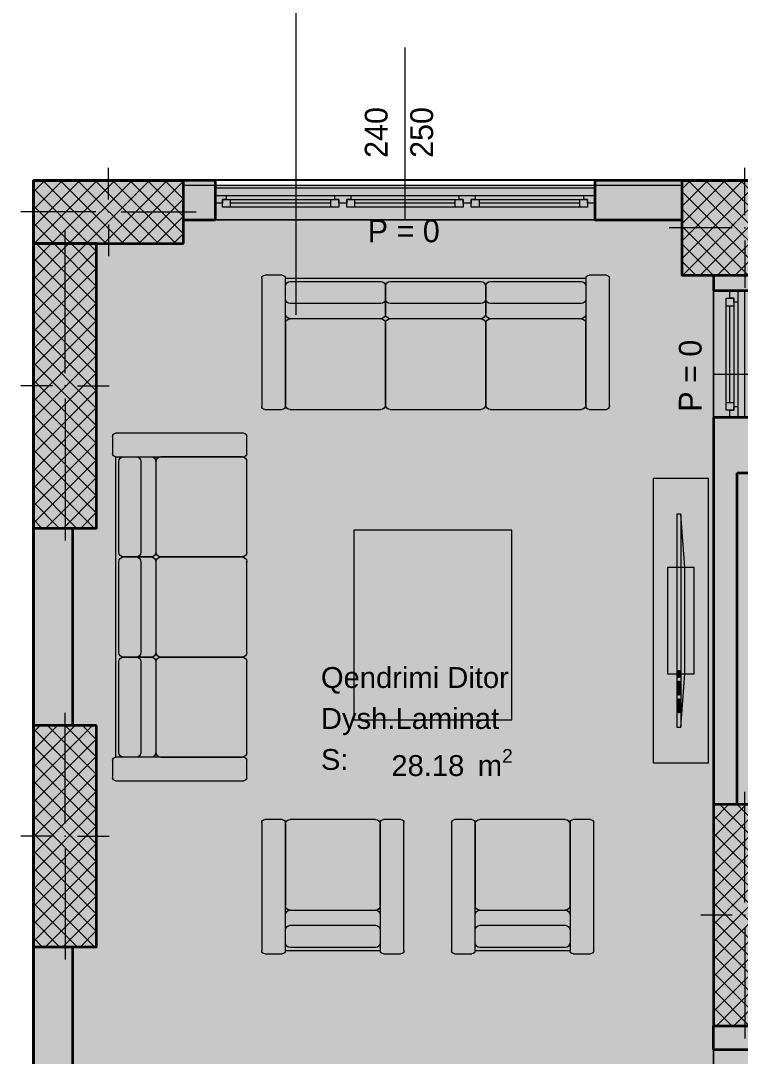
# Model space of a CAD drawing. Header units: millimetres. Extents: x 172821 to 253959, y -36092 to 17885.
# Drawn here: x 190081 to 194631, y 2241 to 8794 of the extents above; entities that cross this region are included whole.
import ezdxf
from ezdxf.enums import TextEntityAlignment as Align

# ---------------------------------------------------------------- set-up
doc = ezdxf.new("R2010")
doc.units = ezdxf.units.MM
doc.header["$MEASUREMENT"] = 0
doc.linetypes.add('Wipeout_Contour', pattern=[1000, 0, -1000])
for name, color, linetype, lineweight, true_color in [('2D Drafting - General_Pen_No__61', 7, 'Continuous', 20, 0x6a6a6a), ('A - Fill zone_Pen_No__255', 7, 'Continuous', 13, 0xe8e8e8), ('A - Muret_Pen_No__166', 7, 'Continuous', 13, 0x97cbff), ('A - Muret_Pen_No__82', 7, 'Continuous', 20, 0xaaaaaa), ('ARCHICAD Window Markers_Pen_No__111', 7, 'Continuous', 13, 0xccccff), ('ARCHICAD Windows_Pen_No__102', 7, 'Continuous', 13, 0xcccccc), ('Model Unit - Zone_Pen_No__102', 7, 'Continuous', 13, 0xcccccc)]:
    doc.layers.add(name, color=color, linetype=linetype, lineweight=lineweight, true_color=true_color)
for name, color, linetype, lineweight in [('A - Fill zone_Pen_No__22', 8, 'Continuous', 35), ('A - Mobilimi_Pen_No__18', 9, 'Continuous', 15), ('A - Muret_Pen_No__22', 8, 'Continuous', 35), ('A - Pllaka meskatit_Pen_No__1', 7, 'Continuous', 13), ('A - Pllaka meskatit_Pen_No__22', 8, 'Continuous', 35), ('A - Shtyllat_Pen_No__101', 252, 'Continuous', 13), ('A - Shtyllat_Pen_No__22', 8, 'Continuous', 35), ('ARCHICAD Windows_Pen_No__101', 252, 'Continuous', 13), ('ARCHICAD Windows_Pen_No__22', 8, 'Continuous', 35), ('ARCHICAD Zone Stamps_Pen_No__101', 252, 'Continuous', 13)]:
    doc.layers.add(name, color=color, linetype=linetype, lineweight=lineweight)
for name, color, linetype in [('A - Muret', 7, 'Continuous'), ('A - Pllaka meskatit', 7, 'Continuous'), ('A - Shtyllat', 7, 'Continuous'), ('ARCHICAD Window Markers', 7, 'Continuous'), ('ARCHICAD Windows', 7, 'Continuous'), ('Model Unit - Zone', 7, 'Continuous')]:
    doc.layers.add(name, color=color, linetype=linetype)
doc.styles.add('GENERATED_STYLE_1', font='GOTHIC.TTF')
doc.styles.add('GENERATED_STYLE_2', font='arial.ttf')
pattern_1 = [(45, (0, 0), (-55.154327, 55.154327), []), (135, (0, 0), (55.154327, 55.154327), [])]

# ---------------------------------------------------------------- blocks, each defined once
blk = doc.blocks.new('Slab_1', base_point=(232061.1, 7783.8))
at = {"layer": 'A - Pllaka meskatit_Pen_No__1', "color": 7, "linetype": 'Continuous', "lineweight": 13, "flags": 128}
blk.add_lwpolyline([(232061.1, 7783.8), (190161.1, 7783.8), (190161.1, -3216.2), (191111.1, -3216.2), (191111.1, -7116.2), (191511.1, -7116.2), (191511.1, -8316.2), (195311.1, -8316.2), (195311.1, -7116.2), (200461.1, -7116.2), (200461.1, -10116.2), (218411.1, -10116.2), (218411.1, -8866.2), (232061.1, -8866.2)], close=True, dxfattribs=at)
blk = doc.blocks.new('Qendrimi Ditor_Dysh.Laminat _36', base_point=(192561.7, 4370.8))
at = {"layer": 'ARCHICAD Zone Stamps_Pen_No__101', "color": 252, "lineweight": 13, "insert": (192425, 4185.1), "char_height": 132, "attachment_point": 1, "style": 'GENERATED_STYLE_2'}
blk.add_mtext('\\A1;{\\pql;\\pt0,6060;\\fArial|b0|i0|c0|p34;28.18\\fArial|b0|i0|c0|p34;\\A1{\\H.66x;\\S^  ;}\\fArial|b0|i0|c0|p34; m\\fArial|b0|i0|c0|p34;\\A1{\\H.66x;\\S2^  ;}}', dxfattribs=at)
at = {"layer": 'ARCHICAD Zone Stamps_Pen_No__101', "color": 252, "lineweight": 13, "style": 'GENERATED_STYLE_2'}
for tag, p in [('DUMMY_849', (193144, 4733.8)), ('ROOM_NAME', (191979.4, 4703.7)), ('DUMMY_850', (193144, 4474.5)), ('ROOM_NUMBER', (191979.4, 4444.4)), ('measuredAreaCode', (191979.4, 4185.1))]:
    blk.add_attdef(tag, text='', height=132, dxfattribs=at).set_placement(p, align=Align.TOP_LEFT)
blk = doc.blocks.new('Slab_5', base_point=(232061.1, 7783.8))
at = {"layer": 'A - Pllaka meskatit_Pen_No__22', "color": 8, "linetype": 'Continuous', "lineweight": 35, "flags": 128}
blk.add_lwpolyline([(232061.1, 7783.8), (190161.1, 7783.8), (190161.1, -3216.2), (191111.1, -3216.2), (191111.1, -7116.2), (191511.1, -7116.2), (191511.1, -8316.2), (195311.1, -8316.2), (195311.1, -7116.2), (200461.1, -7116.2), (200461.1, -10116.2), (218411.1, -10116.2), (218411.1, -8866.2), (232061.1, -8866.2)], close=True, dxfattribs=at)
blk = doc.blocks.new('Wall_3', base_point=(232061.1, 7783.8))
at = {"color": 254, "linetype": 'Wipeout_Contour', "lineweight": 0, "ltscale": 771370.502999}
blk.add_wipeout([(194261.1, 7783.8), (191111.1, 7783.8), (191111.1, 7753.8), (194261.1, 7753.8)], dxfattribs=at).dxf.layer = 'A - Muret'
at = {"layer": 'A - Muret_Pen_No__166', "color": 151, "linetype": 'Continuous', "lineweight": 13, "true_color": 0x97cbff, "flags": 128}
for points in [[(194261.1, 7783.8), (191111.1, 7783.8)], [(191111.1, 7753.8), (194261.1, 7753.8)]]:
    blk.add_lwpolyline(points, dxfattribs=at)
blk = doc.blocks.new('Window 25')
at = {"layer": 'ARCHICAD Windows_Pen_No__101', "color": 252, "linetype": 'Continuous', "lineweight": 13}
for p, q in [((-400, 105), (400, 105)), ((-400, 0), (-355, 0)), ((-355, 25), (-305, 25)), ((-355, -25), (-355, 25)), ((-355, 0), (-355, -25)), ((-305, 25), (-305, -25)), ((-305, 25), (305, 25)), ((-305, 0), (305, 0)), ((305, -25), (305, 25)), ((305, 25), (355, 25)), ((355, 25), (355, -25)), ((355, -25), (355, 0)), ((355, 0), (400, 0)), ((-330, -50), (-400, -50)), ((-355, -25), (-330, -25)), ((-305, -25), (-355, -25)), ((-330, -25), (-330, -50)), ((305, -25), (-305, -25)), ((355, -25), (305, -25)), ((330, -50), (330, -25)), ((330, -25), (355, -25)), ((400, -50), (330, -50)), ((-400, -145), (400, -145))]:
    blk.add_line(p, q, dxfattribs=at)
at = {"layer": 'ARCHICAD Windows_Pen_No__102', "color": 254, "linetype": 'Continuous', "lineweight": 13, "true_color": 0xcccccc}
for p, q in [((400, 105), (-400, 105)), ((-400, 105), (-400, -95)), ((400, -95), (400, 105)), ((-305, 25), (305, 25)), ((330, -50), (-330, -50)), ((-400, -95), (400, -95))]:
    blk.add_line(p, q, dxfattribs=at)
at = {"layer": 'ARCHICAD Windows_Pen_No__22', "color": 8, "linetype": 'Continuous', "lineweight": 35}
for p, q in [((-400, 0), (-400, 105)), ((400, 0), (400, 105)), ((-400, -50), (-400, 0)), ((-400, -50), (-400, 0)), ((400, -50), (400, 0)), ((400, -50), (400, 0)), ((-400, -145), (-400, -50)), ((400, -145), (400, -50))]:
    blk.add_line(p, q, dxfattribs=at)
blk = doc.blocks.new('W Marker 25_15')
at = {"layer": 'ARCHICAD Window Markers_Pen_No__111', "color": 254, "linetype": 'Continuous', "lineweight": 13, "true_color": 0xccccff}
blk.add_line((128.6, 840), (128.6, -250), dxfattribs=at)
at = {"layer": 'ARCHICAD Window Markers_Pen_No__111', "color": 254, "lineweight": 13, "true_color": 0xccccff, "char_height": 144, "attachment_point": 7, "style": 'GENERATED_STYLE_1'}
for s, insert, rotation in [('\\A1;{\\pql;\\pt0;\\fCentury Gothic|b0|i0|c0|p34;80\\fCentury Gothic|b0|i0|c0|p34;\\A1{\\H.66x;\\S^  ;}\\fCentury Gothic|b0|i0|c0|p34;\\fCentury Gothic|b0|i0|c0|p34;}', (60.3, 255), 90), ('\\A1;{\\pql;\\pt0;\\fCentury Gothic|b0|i0|c0|p34;250\\fCentury Gothic|b0|i0|c0|p34;\\A1{\\H.66x;\\S^  ;}\\fCentury Gothic|b0|i0|c0|p34;\\fCentury Gothic|b0|i0|c0|p34;}', (348.3, 142.5), 90), ('\\A1;{\\pql;\\pt0;\\fCentury Gothic|b0|i0|c0|p34;P = 0\\fCentury Gothic|b0|i0|c0|p34;\\A1{\\H.66x;\\S^  ;}\\fCentury Gothic|b0|i0|c0|p34;\\fCentury Gothic|b0|i0|c0|p34;}', (363.8, -282.3), 180)]:
    blk.add_mtext(s, dxfattribs=dict(at, insert=insert, rotation=rotation))
blk = doc.blocks.new('Wall_49', base_point=(194711.1, 7783.8))
at = {"layer": 'A - Muret_Pen_No__82', "linetype": 'Continuous', "lineweight": 0, "true_color": 0xd4d4d4}
for points in [[(194711.1, 7183.8), (194461.1, 7183.8), (194461.1, 7083.8), (194711.1, 7083.8)], [(194461.1, 6183.8), (194711.1, 6183.8), (194711.1, 6283.8), (194461.1, 6283.8)]]:
    blk.add_hatch(color=254, dxfattribs=at).paths.add_polyline_path(points)
at = {"layer": 'A - Muret_Pen_No__22', "color": 8, "linetype": 'Continuous', "lineweight": 35}
for p, q in [((194566.1, 7083.8), (194461.1, 7083.8)), ((194616.1, 7083.8), (194566.1, 7083.8)), ((194711.1, 7083.8), (194616.1, 7083.8)), ((194566.1, 6283.8), (194461.1, 6283.8)), ((194616.1, 6283.8), (194566.1, 6283.8)), ((194711.1, 6283.8), (194616.1, 6283.8))]:
    blk.add_line(p, q, dxfattribs=at)
at = {"layer": 'A - Muret_Pen_No__22', "color": 8, "linetype": 'Continuous', "lineweight": 35, "flags": 128}
for points in [[(194461.1, 7183.8), (194461.1, 7083.8)], [(194711.1, 7083.8), (194711.1, 7183.8)], [(194461.1, 6283.8), (194461.1, 6183.8)], [(194711.1, 6183.8), (194711.1, 6283.8)]]:
    blk.add_lwpolyline(points, dxfattribs=at)
at = {"layer": 'ARCHICAD Window Markers', "color": 254, "lineweight": 13, "true_color": 0xccccff, "rotation": 270}
blk.add_blockref('W Marker 25_15', (194711.1, 6683.8), dxfattribs=at)
at = {"layer": 'ARCHICAD Windows', "color": 21, "linetype": 'Continuous', "lineweight": 18, "true_color": 0xff9955, "zscale": 1000, "rotation": 90}
blk.add_blockref('Window 25', (194566.1, 6683.8), dxfattribs=at)
blk = doc.blocks.new('Wall_54', base_point=(190161.1, 7783.8))
at = {"layer": 'A - Muret_Pen_No__82', "linetype": 'Continuous', "lineweight": 0, "true_color": 0xd4d4d4}
for points in [[(190161.1, 5583.8), (190161.1, 4333.8), (190411.1, 4333.8), (190411.1, 5583.8)], [(190161.1, 2933.8), (190161.1, -2816.2), (190411.1, -2816.2), (190411.1, 2933.8)]]:
    blk.add_hatch(color=254, dxfattribs=at).paths.add_polyline_path(points)
at = {"layer": 'A - Muret_Pen_No__22', "color": 8, "linetype": 'Continuous', "lineweight": 35, "flags": 128}
for points in [[(190161.1, 5583.8), (190161.1, 4333.8)], [(190411.1, 4333.8), (190411.1, 5583.8)], [(190161.1, 2933.8), (190161.1, -2816.2)], [(190411.1, -816.2), (190411.1, 2933.8)], [(190411.1, -996.2), (190411.1, -936.2)], [(190411.1, -2816.2), (190411.1, -1116.2)]]:
    blk.add_lwpolyline(points, dxfattribs=at)
blk = doc.blocks.new('Wall_57', base_point=(203661.1, 2433.8))
at = {"layer": 'A - Muret_Pen_No__82', "linetype": 'Continuous', "lineweight": 0, "true_color": 0xd4d4d4}
for points in [[(194461.1, 2433.8), (194461.1, 2283.8), (194611.1, 2433.8)], [(194611.1, 2433.8), (194461.1, 2283.8), (194611.1, 2283.8)], [(194611.1, 2283.8), (195811.1, 2283.8), (195811.1, 2433.8), (194611.1, 2433.8)]]:
    blk.add_hatch(color=254, dxfattribs=at).paths.add_polyline_path(points)
at = {"layer": 'A - Muret_Pen_No__22', "color": 8, "linetype": 'Continuous', "lineweight": 35, "flags": 128}
for points in [[(194461.1, 2283.8), (194461.1, 2433.8)], [(194461.1, 2283.8), (195811.1, 2283.8)]]:
    blk.add_lwpolyline(points, dxfattribs=at)
blk = doc.blocks.new('Wall_75', base_point=(194461.1, 6183.8))
at = {"layer": 'A - Muret_Pen_No__82', "linetype": 'Continuous', "lineweight": 0, "true_color": 0xd4d4d4}
for points in [[(194611.1, 5933.8), (194461.1, 6183.8), (194461.1, 5933.8)], [(194461.1, 6183.8), (194611.1, 5933.8), (194611.1, 6183.8)], [(194611.1, 6183.8), (194611.1, 5933.8), (195511.1, 5933.8), (195511.1, 6183.8)]]:
    blk.add_hatch(color=254, dxfattribs=at).paths.add_polyline_path(points)
at = {"layer": 'A - Muret_Pen_No__22', "color": 8, "linetype": 'Continuous', "lineweight": 35, "flags": 128}
for points in [[(194461.1, 6183.8), (194461.1, 5933.8)], [(194611.1, 5933.8), (195511.1, 5933.8)]]:
    blk.add_lwpolyline(points, dxfattribs=at)
blk = doc.blocks.new('Triple Window 25')
at = {"layer": 'ARCHICAD Windows_Pen_No__101', "color": 252, "linetype": 'Continuous', "lineweight": 13}
for p, q in [((-1200, 105), (1200, 105)), ((-1200, 0), (-1155, 0)), ((-1155, 25), (-1105, 25)), ((-1155, -25), (-1155, 25)), ((-1155, 0), (-1155, -25)), ((-1105, 25), (-1105, -25)), ((-1105, 25), (-468.3, 25)), ((-1105, 0), (-468.3, 0)), ((-468.3, -25), (-468.3, 25)), ((-468.3, 25), (-418.3, 25)), ((-418.3, 25), (-418.3, -25)), ((-418.3, -25), (-418.3, 0)), ((-418.3, 0), (-393.3, 0)), ((-393.3, 0), (-368.3, 0)), ((-368.3, 25), (-318.3, 25)), ((-368.3, -25), (-368.3, 25)), ((-368.3, 0), (-368.3, -25)), ((-318.3, 25), (-318.3, -25)), ((-318.3, 25), (318.3, 25)), ((-318.3, 0), (318.3, 0)), ((318.3, -25), (318.3, 25)), ((318.3, 25), (368.3, 25)), ((368.3, 25), (368.3, -25)), ((368.3, -25), (368.3, 0)), ((368.3, 0), (393.3, 0)), ((393.3, 0), (418.3, 0)), ((418.3, 25), (468.3, 25)), ((418.3, -25), (418.3, 25)), ((418.3, 0), (418.3, -25)), ((468.3, 25), (468.3, -25)), ((468.3, 25), (1105, 25)), ((468.3, 0), (1105, 0)), ((1105, -25), (1105, 25)), ((1105, 25), (1155, 25)), ((1155, 25), (1155, -25)), ((1155, -25), (1155, 0)), ((1155, 0), (1200, 0)), ((-1130, -50), (-1200, -50)), ((-1155, -25), (-1130, -25)), ((-1105, -25), (-1155, -25)), ((-1130, -25), (-1130, -50)), ((-468.3, -25), (-1105, -25)), ((-418.3, -25), (-468.3, -25)), ((-443.3, -50), (-443.3, -25)), ((-443.3, -25), (-418.3, -25)), ((-393.3, -50), (-443.3, -50)), ((-343.3, -50), (-393.3, -50)), ((-368.3, -25), (-343.3, -25)), ((-318.3, -25), (-368.3, -25)), ((-343.3, -25), (-343.3, -50)), ((318.3, -25), (-318.3, -25)), ((368.3, -25), (318.3, -25)), ((343.3, -50), (343.3, -25)), ((343.3, -25), (368.3, -25)), ((393.3, -50), (343.3, -50)), ((443.3, -50), (393.3, -50)), ((418.3, -25), (443.3, -25)), ((468.3, -25), (418.3, -25)), ((443.3, -25), (443.3, -50)), ((1105, -25), (468.3, -25)), ((1155, -25), (1105, -25)), ((1130, -50), (1130, -25)), ((1130, -25), (1155, -25)), ((1200, -50), (1130, -50)), ((-1200, -145), (1200, -145))]:
    blk.add_line(p, q, dxfattribs=at)
at = {"layer": 'ARCHICAD Windows_Pen_No__102', "color": 254, "linetype": 'Continuous', "lineweight": 13, "true_color": 0xcccccc}
for p, q in [((1200, 105), (-1200, 105)), ((-1200, 105), (-1200, -95)), ((1200, -95), (1200, 105)), ((-1105, 25), (-468.3, 25)), ((-318.3, 25), (318.3, 25)), ((468.3, 25), (1105, 25)), ((-443.3, -50), (-1130, -50)), ((343.3, -50), (-343.3, -50)), ((1130, -50), (443.3, -50)), ((-1200, -95), (1200, -95))]:
    blk.add_line(p, q, dxfattribs=at)
at = {"layer": 'ARCHICAD Windows_Pen_No__22', "color": 8, "linetype": 'Continuous', "lineweight": 35}
for p, q in [((-1200, 0), (-1200, 105)), ((1200, 0), (1200, 105)), ((-1200, -50), (-1200, 0)), ((-1200, -50), (-1200, 0)), ((1200, -50), (1200, 0)), ((1200, -50), (1200, 0)), ((-1200, -145), (-1200, -50)), ((1200, -145), (1200, -50))]:
    blk.add_line(p, q, dxfattribs=at)
blk = doc.blocks.new('W Marker 25_8')
at = {"layer": 'ARCHICAD Window Markers_Pen_No__111', "color": 254, "linetype": 'Continuous', "lineweight": 13, "true_color": 0xccccff}
blk.add_line((0, -1090), (0, 0), dxfattribs=at)
at = {"layer": 'ARCHICAD Window Markers_Pen_No__111', "color": 254, "lineweight": 13, "true_color": 0xccccff, "char_height": 144, "attachment_point": 7, "style": 'GENERATED_STYLE_1'}
for s, insert, rotation in [('\\A1;{\\pql;\\pt0;\\fCentury Gothic|b0|i0|c0|p34;P = 0\\fCentury Gothic|b0|i0|c0|p34;\\A1{\\H.66x;\\S^  ;}\\fCentury Gothic|b0|i0|c0|p34;\\fCentury Gothic|b0|i0|c0|p34;}', (235.1, 183.7), 180), ('\\A1;{\\pql;\\pt0;\\fCentury Gothic|b0|i0|c0|p34;250\\fCentury Gothic|b0|i0|c0|p34;\\A1{\\H.66x;\\S^  ;}\\fCentury Gothic|b0|i0|c0|p34;\\fCentury Gothic|b0|i0|c0|p34;}', (-219.7, -392.5), 270), ('\\A1;{\\pql;\\pt0;\\fCentury Gothic|b0|i0|c0|p34;240\\fCentury Gothic|b0|i0|c0|p34;\\A1{\\H.66x;\\S^  ;}\\fCentury Gothic|b0|i0|c0|p34;\\fCentury Gothic|b0|i0|c0|p34;}', (68.3, -392.5), 270)]:
    blk.add_mtext(s, dxfattribs=dict(at, insert=insert, rotation=rotation))
blk = doc.blocks.new('Wall_76', base_point=(194911.1, 7783.8))
at = {"layer": 'A - Muret_Pen_No__82', "linetype": 'Continuous', "lineweight": 0, "true_color": 0xd4d4d4}
for points in [[(191111.1, 7783.8), (191111.1, 7533.8), (191311.1, 7533.8), (191311.1, 7783.8)], [(194261.1, 7783.8), (193711.1, 7783.8), (193711.1, 7533.8), (194261.1, 7533.8)]]:
    blk.add_hatch(color=254, dxfattribs=at).paths.add_polyline_path(points)
at = {"layer": 'A - Muret_Pen_No__22', "color": 8, "linetype": 'Continuous', "lineweight": 35}
for p, q in [((191311.1, 7783.8), (191311.1, 7688.8)), ((193711.1, 7783.8), (193711.1, 7688.8)), ((191311.1, 7688.8), (191311.1, 7638.8)), ((193711.1, 7688.8), (193711.1, 7638.8)), ((191311.1, 7638.8), (191311.1, 7533.8)), ((193711.1, 7638.8), (193711.1, 7533.8))]:
    blk.add_line(p, q, dxfattribs=at)
at = {"layer": 'A - Muret_Pen_No__22', "color": 8, "linetype": 'Continuous', "lineweight": 35, "flags": 128}
for points in [[(191311.1, 7783.8), (191111.1, 7783.8)], [(194261.1, 7783.8), (193711.1, 7783.8)], [(191111.1, 7533.8), (191311.1, 7533.8)], [(193711.1, 7533.8), (194261.1, 7533.8)]]:
    blk.add_lwpolyline(points, dxfattribs=at)
at = {"layer": 'ARCHICAD Window Markers', "color": 254, "lineweight": 13, "true_color": 0xccccff, "rotation": 180}
blk.add_blockref('W Marker 25_8', (192511.1, 7533.8), dxfattribs=at)
at = {"layer": 'ARCHICAD Windows', "color": 252, "linetype": 'Continuous', "lineweight": 13, "zscale": 1000, "rotation": 180}
blk.add_blockref('Triple Window 25', (192511.1, 7638.8), dxfattribs=at)
blk = doc.blocks.new('Wall_79', base_point=(194461.1, 6183.8))
at = {"layer": 'A - Muret_Pen_No__82', "linetype": 'Continuous', "lineweight": 0, "true_color": 0xd4d4d4}
blk.add_hatch(color=254, dxfattribs=at).paths.add_polyline_path([(194611.1, 5933.8), (194461.1, 5933.8), (194461.1, 3833.8), (194611.1, 3833.8)])
at = {"layer": 'A - Muret_Pen_No__22', "color": 8, "linetype": 'Continuous', "lineweight": 35, "flags": 128}
for points in [[(194461.1, 5933.8), (194461.1, 3833.8)], [(194611.1, 3833.8), (194611.1, 5933.8)]]:
    blk.add_lwpolyline(points, dxfattribs=at)
blk = doc.blocks.new('Column_14', base_point=(194661.1, 7483.8))
at = {"layer": 'A - Shtyllat_Pen_No__101', "linetype": 'Continuous', "lineweight": 13}
h = blk.add_hatch(dxfattribs=at)
h.set_pattern_fill('Concrete_Block', color=252, style=0, pattern_type=2)
h.set_pattern_definition(pattern_1)
h.paths.add_polyline_path([(194261.1, 7783.8), (194261.1, 7183.8), (195061.1, 7183.8), (195061.1, 7783.8)])
at = {"layer": 'A - Shtyllat_Pen_No__101', "color": 252, "linetype": 'Continuous', "lineweight": 13}
for p, q in [((194661.1, 7563.8), (194661.1, 7863.8)), ((194581.1, 7483.8), (194181.1, 7483.8)), ((194741.1, 7483.8), (195141.1, 7483.8)), ((194661.1, 7403.8), (194661.1, 7103.8))]:
    blk.add_line(p, q, dxfattribs=at)
blk.add_point((194661.1, 7483.8), dxfattribs=at)
at = {"layer": 'A - Shtyllat_Pen_No__22', "color": 8, "linetype": 'Continuous', "lineweight": 35, "flags": 128}
blk.add_lwpolyline([(194261.1, 7783.8), (194261.1, 7183.8), (195061.1, 7183.8), (195061.1, 7783.8)], close=True, dxfattribs=at)
blk = doc.blocks.new('Column_23', base_point=(190361.1, 6483.8))
at = {"layer": 'A - Shtyllat_Pen_No__101', "linetype": 'Continuous', "lineweight": 13}
h = blk.add_hatch(dxfattribs=at)
h.set_pattern_fill('Concrete_Block', color=252, style=0, pattern_type=2)
h.set_pattern_definition(pattern_1)
h.paths.add_polyline_path([(190561.1, 7383.8), (190161.1, 7383.8), (190161.1, 5583.8), (190561.1, 5583.8)])
at = {"layer": 'A - Shtyllat_Pen_No__101', "color": 252, "linetype": 'Continuous', "lineweight": 13}
for p, q in [((190361.1, 6563.8), (190361.1, 7463.8)), ((190281.1, 6483.8), (190081.1, 6483.8)), ((190441.1, 6483.8), (190641.1, 6483.8)), ((190361.1, 6403.8), (190361.1, 5503.8))]:
    blk.add_line(p, q, dxfattribs=at)
blk.add_point((190361.1, 6483.8), dxfattribs=at)
at = {"layer": 'A - Shtyllat_Pen_No__22', "color": 8, "linetype": 'Continuous', "lineweight": 35, "flags": 128}
blk.add_lwpolyline([(190561.1, 7383.8), (190161.1, 7383.8), (190161.1, 5583.8), (190561.1, 5583.8)], close=True, dxfattribs=at)
blk = doc.blocks.new('Column_28', base_point=(190636.1, 7583.8))
at = {"layer": 'A - Shtyllat_Pen_No__101', "linetype": 'Continuous', "lineweight": 13}
h = blk.add_hatch(dxfattribs=at)
h.set_pattern_fill('Concrete_Block', color=252, style=0, pattern_type=2)
h.set_pattern_definition(pattern_1)
h.paths.add_polyline_path([(191111.1, 7383.8), (191111.1, 7783.8), (190161.1, 7783.8), (190161.1, 7383.8)])
at = {"layer": 'A - Shtyllat_Pen_No__101', "color": 252, "linetype": 'Continuous', "lineweight": 13}
for p, q in [((190636.1, 7663.8), (190636.1, 7863.8)), ((190556.1, 7583.8), (190081.1, 7583.8)), ((190716.1, 7583.8), (191191.1, 7583.8)), ((190636.1, 7503.8), (190636.1, 7303.8))]:
    blk.add_line(p, q, dxfattribs=at)
blk.add_point((190636.1, 7583.8), dxfattribs=at)
at = {"layer": 'A - Shtyllat_Pen_No__22', "color": 8, "linetype": 'Continuous', "lineweight": 35, "flags": 128}
blk.add_lwpolyline([(191111.1, 7383.8), (191111.1, 7783.8), (190161.1, 7783.8), (190161.1, 7383.8)], close=True, dxfattribs=at)
blk = doc.blocks.new('Column_41', base_point=(194661.1, 3133.8))
at = {"layer": 'A - Shtyllat_Pen_No__101', "linetype": 'Continuous', "lineweight": 13}
h = blk.add_hatch(dxfattribs=at)
h.set_pattern_fill('Concrete_Block', color=252, style=0, pattern_type=2)
h.set_pattern_definition(pattern_1)
h.paths.add_polyline_path([(194861.1, 3833.8), (194461.1, 3833.8), (194461.1, 2433.8), (194861.1, 2433.8)])
at = {"layer": 'A - Shtyllat_Pen_No__101', "color": 252, "linetype": 'Continuous', "lineweight": 13}
for p, q in [((194661.1, 3213.8), (194661.1, 3913.8)), ((194581.1, 3133.8), (194381.1, 3133.8)), ((194741.1, 3133.8), (194941.1, 3133.8)), ((194661.1, 3053.8), (194661.1, 2353.8))]:
    blk.add_line(p, q, dxfattribs=at)
blk.add_point((194661.1, 3133.8), dxfattribs=at)
at = {"layer": 'A - Shtyllat_Pen_No__22', "color": 8, "linetype": 'Continuous', "lineweight": 35, "flags": 128}
blk.add_lwpolyline([(194861.1, 3833.8), (194461.1, 3833.8), (194461.1, 2433.8), (194861.1, 2433.8)], close=True, dxfattribs=at)
blk = doc.blocks.new('Column_47', base_point=(190361.1, 3633.8))
at = {"layer": 'A - Shtyllat_Pen_No__101', "linetype": 'Continuous', "lineweight": 13}
h = blk.add_hatch(dxfattribs=at)
h.set_pattern_fill('Concrete_Block', color=252, style=0, pattern_type=2)
h.set_pattern_definition(pattern_1)
h.paths.add_polyline_path([(190561.1, 4333.8), (190161.1, 4333.8), (190161.1, 2933.8), (190561.1, 2933.8)])
at = {"layer": 'A - Shtyllat_Pen_No__101', "color": 252, "linetype": 'Continuous', "lineweight": 13}
for p, q in [((190361.1, 3713.8), (190361.1, 4413.8)), ((190281.1, 3633.8), (190081.1, 3633.8)), ((190441.1, 3633.8), (190641.1, 3633.8)), ((190361.1, 3553.8), (190361.1, 2853.8))]:
    blk.add_line(p, q, dxfattribs=at)
blk.add_point((190361.1, 3633.8), dxfattribs=at)
at = {"layer": 'A - Shtyllat_Pen_No__22', "color": 8, "linetype": 'Continuous', "lineweight": 35, "flags": 128}
blk.add_lwpolyline([(190561.1, 4333.8), (190161.1, 4333.8), (190161.1, 2933.8), (190561.1, 2933.8)], close=True, dxfattribs=at)
blk = doc.blocks.new('Sofa 25')
at = {"layer": 'A - Mobilimi_Pen_No__18', "color": 9, "linetype": 'Continuous', "lineweight": 15}
for p, q in [((0, 20), (0, 830)), ((20, 850), (130, 850)), ((150, 830), (150, 20)), ((150, 830), (2050, 830)), ((753.3, 810), (180, 810)), ((1386.7, 810), (813.3, 810)), ((2020, 810), (1446.7, 810)), ((2050, 20), (2050, 830)), ((2070, 850), (2180, 850)), ((2200, 830), (2200, 20)), ((150, 780), (150, 604.7)), ((783.3, 604.7), (783.3, 780)), ((783.3, 780), (783.3, 604.7)), ((1416.7, 604.7), (1416.7, 780)), ((1416.7, 780), (1416.7, 604.7)), ((2050, 604.7), (2050, 780)), ((180, 670), (753.3, 670)), ((813.3, 670), (1386.7, 670)), ((1446.7, 670), (2020, 670)), ((150, 30), (150, 544.7)), ((180, 574.7), (753.3, 574.7)), ((180, 574.7), (753.3, 574.7)), ((783.3, 544.7), (783.3, 30)), ((783.3, 30), (783.3, 544.7)), ((813.3, 574.7), (1386.7, 574.7)), ((813.3, 574.7), (1386.7, 574.7)), ((1416.7, 544.7), (1416.7, 30)), ((1416.7, 30), (1416.7, 544.7)), ((1446.7, 574.7), (2020, 574.7)), ((1446.7, 574.7), (2020, 574.7)), ((2050, 544.7), (2050, 30)), ((130, 0), (20, 0)), ((753.3, 0), (180, 0)), ((1386.7, 0), (813.3, 0)), ((2020, 0), (1446.7, 0)), ((2180, 0), (2070, 0))]:
    blk.add_line(p, q, dxfattribs=at)
for centre, radius, start, end in [((20, 830), 20, 90, 180), ((130, 830), 20, 0, 90), ((180, 780), 30, 90, 180), ((753.3, 780), 30, 0, 90), ((813.3, 780), 30, 90, 180), ((1386.7, 780), 30, 0, 90), ((1446.7, 780), 30, 90, 180), ((2020, 780), 30, 0, 90), ((2070, 830), 20, 90, 180), ((2180, 830), 20, 0, 90), ((180, 700), 30, 180, 270), ((753.3, 700), 30, 270, 0), ((813.3, 700), 30, 180, 270), ((1386.7, 700), 30, 270, 0), ((1446.7, 700), 30, 180, 270), ((2020, 700), 30, 270, 0), ((180, 604.7), 30, 180, 270), ((753.3, 604.7), 30, 270, 0), ((813.3, 604.7), 30, 180, 270), ((1386.7, 604.7), 30, 270, 0), ((1446.7, 604.7), 30, 180, 270), ((2020, 604.7), 30, 270, 0), ((180, 544.7), 30, 90, 180), ((753.3, 544.7), 30, 0, 90), ((813.3, 544.7), 30, 90, 180), ((1386.7, 544.7), 30, 0, 90), ((1446.7, 544.7), 30, 90, 180), ((2020, 544.7), 30, 0, 90), ((20, 20), 20, 180, 270), ((130, 20), 20, 270, 0), ((180, 30), 30, 180, 270), ((753.3, 30), 30, 270, 0), ((813.3, 30), 30, 180, 270), ((1386.7, 30), 30, 270, 0), ((1446.7, 30), 30, 180, 270), ((2020, 30), 30, 270, 0), ((2070, 20), 20, 180, 270), ((2180, 20), 20, 270, 0)]:
    blk.add_arc(centre, radius, start, end, dxfattribs=at)
blk = doc.blocks.new('Sofa 25_2')
at = {"layer": 'A - Mobilimi_Pen_No__18', "color": 9, "linetype": 'Continuous', "lineweight": 15}
for p, q in [((0, 20), (0, 830)), ((20, 850), (130, 850)), ((150, 830), (150, 20)), ((150, 830), (750, 830)), ((720, 810), (180, 810)), ((750, 20), (750, 830)), ((770, 850), (880, 850)), ((900, 830), (900, 20)), ((150, 780), (150, 604.7)), ((750, 604.7), (750, 780)), ((180, 670), (720, 670)), ((150, 30), (150, 544.7)), ((180, 574.7), (720, 574.7)), ((180, 574.7), (720, 574.7)), ((750, 544.7), (750, 30)), ((130, 0), (20, 0)), ((720, 0), (180, 0)), ((880, 0), (770, 0))]:
    blk.add_line(p, q, dxfattribs=at)
for centre, radius, start, end in [((20, 830), 20, 90, 180), ((130, 830), 20, 0, 90), ((180, 780), 30, 90, 180), ((720, 780), 30, 0, 90), ((770, 830), 20, 90, 180), ((880, 830), 20, 0, 90), ((180, 700), 30, 180, 270), ((720, 700), 30, 270, 0), ((180, 604.7), 30, 180, 270), ((720, 604.7), 30, 270, 0), ((180, 544.7), 30, 90, 180), ((720, 544.7), 30, 0, 90), ((20, 20), 20, 180, 270), ((130, 20), 20, 270, 0), ((180, 30), 30, 180, 270), ((720, 30), 30, 270, 0), ((770, 20), 20, 180, 270), ((880, 20), 20, 270, 0)]:
    blk.add_arc(centre, radius, start, end, dxfattribs=at)
blk = doc.blocks.new('Dining Table 01 25_3')
at = {"layer": 'A - Mobilimi_Pen_No__18', "color": 9, "linetype": 'Continuous', "lineweight": 15}
for p, q in [((1800, 350), (0, 350)), ((0, 350), (0, 0)), ((1800, 0), (1800, 350)), ((0, 0), (1800, 0))]:
    blk.add_line(p, q, dxfattribs=at)
at = {"layer": 'A - Mobilimi_Pen_No__18', "color": 9, "linetype": 'Continuous', "lineweight": 15, "flags": 128}
blk.add_lwpolyline([(0, 0), (1800, 0), (1800, 350), (0, 350)], close=True, dxfattribs=at)
blk = doc.blocks.new('Flat Panel TV 25')
at = {"layer": 'A - Mobilimi_Pen_No__18', "color": 9, "linetype": 'Continuous', "lineweight": 15}
for p, q in [((0, 25), (1347.4, 25)), ((988.1, 10), (988.1, 16.2)), ((988.1, 16.2), (1033, 16.2)), ((1033, 10), (988.1, 10)), ((1033, 16.2), (1033, 10)), ((1055.4, 10), (1055.4, 16.2)), ((1055.4, 16.2), (1145.3, 16.2)), ((1145.3, 10), (1055.4, 10)), ((1145.3, 16.2), (1145.3, 10)), ((1167.7, 10), (1167.7, 16.2)), ((1167.7, 16.2), (1257.5, 16.2)), ((1257.5, 10), (1167.7, 10)), ((1257.5, 16.2), (1257.5, 10))]:
    blk.add_line(p, q, dxfattribs=at)
at = {"layer": 'A - Mobilimi_Pen_No__18', "color": 9, "linetype": 'Continuous', "lineweight": 15, "flags": 128}
for points in [[(336.8, -59.2), (1010.5, -59.2), (1010.5, 109.2), (336.8, 109.2)], [(0, 0), (1347.4, 0), (1347.4, 25), (1010.5, 50), (336.8, 50), (0, 25)]]:
    blk.add_lwpolyline(points, close=True, dxfattribs=at)
blk = doc.blocks.new('Dining Table 01 25_4')
at = {"layer": 'A - Mobilimi_Pen_No__18', "color": 9, "linetype": 'Continuous', "lineweight": 15}
for p, q in [((1200, 1000), (0, 1000)), ((0, 1000), (0, 0)), ((1200, 0), (1200, 1000)), ((0, 0), (1200, 0))]:
    blk.add_line(p, q, dxfattribs=at)
at = {"layer": 'A - Mobilimi_Pen_No__18', "color": 9, "linetype": 'Continuous', "lineweight": 15, "flags": 128}
blk.add_lwpolyline([(0, 0), (1200, 0), (1200, 1000), (0, 1000)], close=True, dxfattribs=at)

msp = doc.modelspace()

# ---------------------------------------------------------------- hatches: boundary and pattern name
at = {"layer": 'A - Fill zone_Pen_No__255', "linetype": 'Continuous', "lineweight": 0, "true_color": 0xf9f9f9}
msp.add_hatch(color=7, dxfattribs=at).paths.add_polyline_path([(190161.1, 7783.8), (203811.1, 7783.8), (203811.1, -1016.2), (202311.1, -1016.2), (202311.1, -966.2), (190161.1, -966.2)])

# ---------------------------------------------------------------- linework, layer by layer
at = {"layer": 'A - Fill zone_Pen_No__22', "color": 8, "linetype": 'Continuous', "lineweight": 35, "flags": 128}
msp.add_lwpolyline([(190161.1, 7783.8), (203811.1, 7783.8), (203811.1, -1016.2), (202311.1, -1016.2), (202311.1, -966.2), (190161.1, -966.2)], close=True, dxfattribs=at)
at = {"layer": 'Model Unit - Zone_Pen_No__102', "color": 254, "linetype": 'Continuous', "lineweight": 13, "true_color": 0xcccccc, "flags": 128}
for points in [[(194261.1, 7533.8), (191111.1, 7533.8), (191111.1, 7383.8), (190561.1, 7383.8), (190561.1, 5583.8), (190411.1, 5583.8), (190411.1, 4333.8), (190561.1, 4333.8), (190561.1, 2933.8), (190411.1, 2933.8), (190411.1, 413.8), (194461.1, 413.8), (194461.1, 7183.8), (194261.1, 7183.8)], [(194611.1, 5933.8), (194611.1, 3833.8), (194861.1, 3833.8), (194861.1, 2433.8), (197511.1, 2433.8), (197511.1, 5933.8)], [(203661.1, 2283.8), (194461.1, 2283.8), (194461.1, 1033.8), (200661.1, 1033.8), (201961.1, 1033.8), (202421.1, 1033.8), (202421.1, 883.8), (201961.1, 883.8), (201961.1, -816.2), (203661.1, -816.2)]]:
    msp.add_lwpolyline(points, close=True, dxfattribs=at)

# ---------------------------------------------------------------- block references
at = {"layer": 'A - Mobilimi_Pen_No__18', "color": 9, "linetype": 'Continuous', "lineweight": 15, "xscale": -1, "zscale": 1000}
msp.add_blockref('Sofa 25', (193804.8, 6333.8), dxfattribs=at)
for name, p, rotation in [('Sofa 25', (191511.1, 6183.8), 90), ('Sofa 25_2', (191604.8, 3739.5), 180), ('Sofa 25_2', (192804.8, 3739.5), 180)]:
    msp.add_blockref(name, p, dxfattribs=dict(at, rotation=rotation))
at = {"layer": 'A - Mobilimi_Pen_No__18', "color": 9, "linetype": 'Continuous', "lineweight": 15, "zscale": 1000, "rotation": 270}
for name, p in [('Dining Table 01 25_3', (194081.1, 5897.2)), ('Flat Panel TV 25', (194231.1, 5670.9)), ('Dining Table 01 25_4', (192186.8, 5570.8))]:
    msp.add_blockref(name, p, dxfattribs=at)
at = {"layer": 'A - Muret', "color": 8, "lineweight": 35}
for name, p in [('Wall_49', (194711.1, 7783.8)), ('Wall_75', (194461.1, 6183.8)), ('Wall_79', (194461.1, 6183.8)), ('Wall_54', (190161.1, 7783.8)), ('Wall_57', (203661.1, 2433.8))]:
    msp.add_blockref(name, p, dxfattribs=at)
at = {"layer": 'A - Pllaka meskatit', "color": 7, "linetype": 'Continuous', "lineweight": 13}
msp.add_blockref('Slab_1', (232061.1, 7783.8), dxfattribs=at)
at = {"layer": 'A - Pllaka meskatit', "color": 8, "linetype": 'Continuous', "lineweight": 35}
msp.add_blockref('Slab_5', (232061.1, 7783.8), dxfattribs=at)
at = {"layer": 'A - Shtyllat', "color": 8, "lineweight": 35}
for name, p in [('Column_23', (190361.1, 6483.8)), ('Column_47', (190361.1, 3633.8)), ('Column_41', (194661.1, 3133.8))]:
    msp.add_blockref(name, p, dxfattribs=at)
at = {"layer": 'Model Unit - Zone', "color": 252, "linetype": 'Continuous', "lineweight": 13}
msp.add_blockref('Qendrimi Ditor_Dysh.Laminat _36', (192561.7, 4370.8), dxfattribs=at).add_auto_attribs({'ROOM_NAME': 'Qendrimi Ditor', 'ROOM_NUMBER': 'Dysh.Laminat ', 'measuredAreaCode': 'S: '})

# ---------------------------------------------------------------- next in the draw order: block references
at = {"layer": 'A - Muret', "color": 151, "lineweight": 13, "true_color": 0x97cbff}
msp.add_blockref('Wall_3', (232061.1, 7783.8), dxfattribs=at)

# ---------------------------------------------------------------- next in the draw order: linework, layer by layer
at = {"layer": '2D Drafting - General_Pen_No__61', "color": 251, "linetype": 'Continuous', "lineweight": 20, "true_color": 0x6a6a6a, "flags": 128}
msp.add_lwpolyline([(191819.9, 10405.6), (191819.9, 6933.8)], dxfattribs=at)

# ---------------------------------------------------------------- next in the draw order: block references
at = {"layer": 'A - Muret', "color": 8, "lineweight": 35}
msp.add_blockref('Wall_76', (194911.1, 7783.8), dxfattribs=at)
at = {"layer": 'A - Shtyllat', "color": 8, "lineweight": 35}
for name, p in [('Column_28', (190636.1, 7583.8)), ('Column_14', (194661.1, 7483.8))]:
    msp.add_blockref(name, p, dxfattribs=at)

doc.saveas('drawing.dxf')
